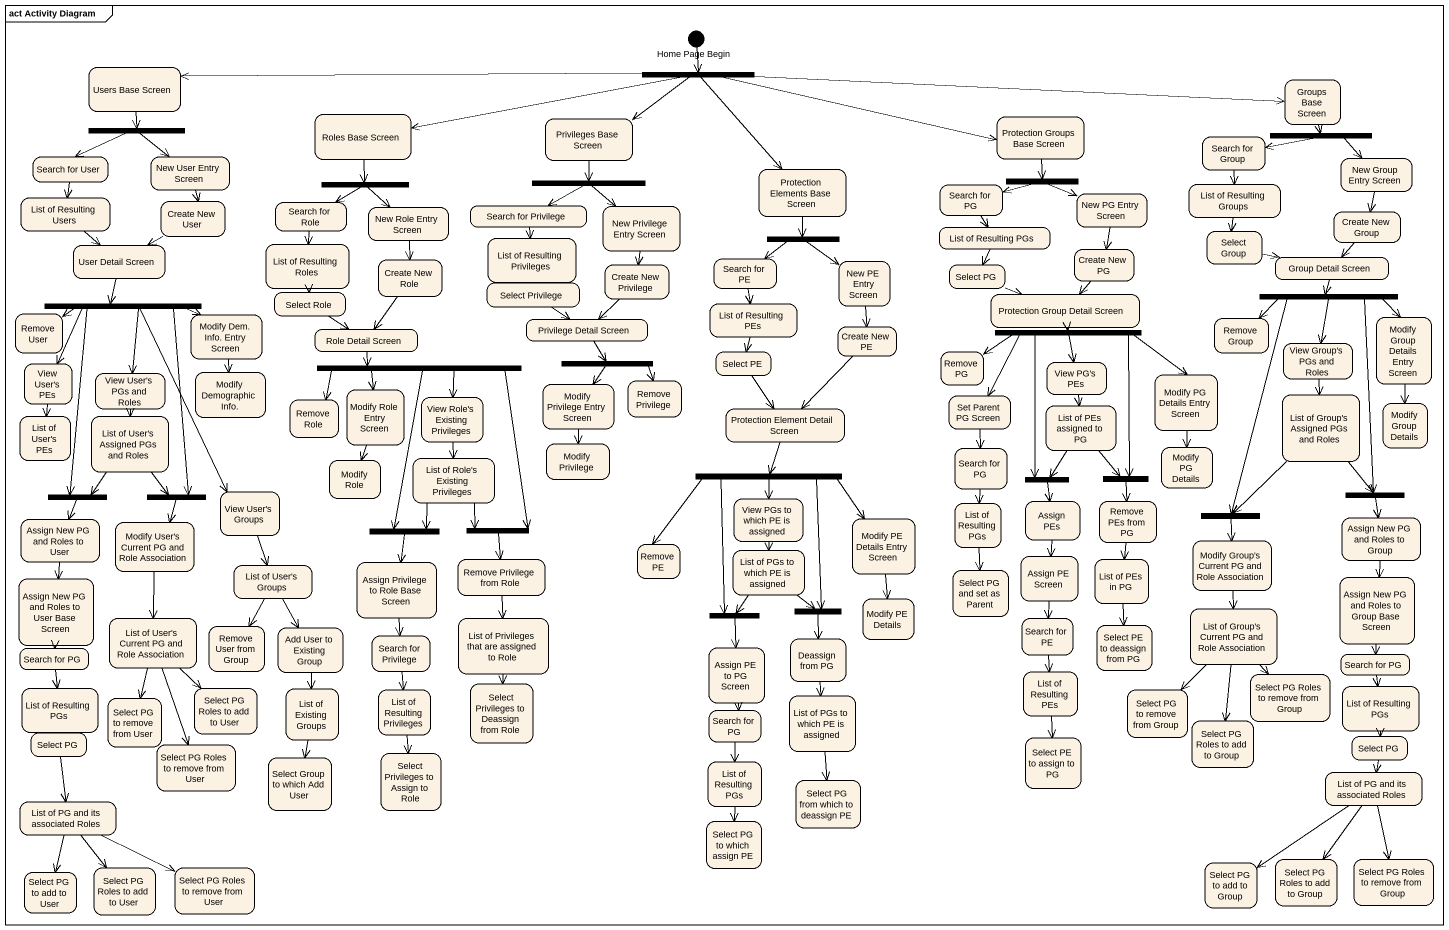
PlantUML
@startuml
mainframe act Activity Diagram
hide empty description
state "Home Page Begin" as Home_Page_Begin <<start>>
state "Users Base Screen" as Users_Base_Screen
state fork1 <<fork>>
state "Groups Base Screen" as Groups_Base_Screen
state "Roles Base Screen" as Roles_Base_Screen
state "Privileges Base Screen" as Privileges_Base_Screen
state "Protection Groups Base Screen" as Protection_Groups_Base
state "Search for User" as Search_for_User
state fork2 <<fork>>
state "New User Entry Screen" as New_User_Entry_Screen
state "Search for Group" as Search_for_Group
state fork3 <<fork>>
state "New Group Entry Screen" as New_Group_Entry_Screen
state "List of Resulting Users" as List_of_Resulting_Users
state fork4 <<fork>>
state fork5 <<fork>>
state "Protection Elements Base Screen" as Protection_Elements_Base
state "Search for PG" as Search_for_PG
state fork6 <<fork>>
state "New PG Entry Screen" as New_PG_Entry_Screen
state "List of Resulting Groups" as List_of_Resulting_Groups
state "Create New User" as Create_New_User
state "Search for Role" as Search_for_Role
state "New Role Entry Screen" as New_Role_Entry_Screen
state "Search for Privilege" as Search_for_Privilege
state "List of Resulting Privileges" as List_of_Resulting_Privileges
state "New Privilege Entry Screen" as New_Privilege_Entry_Screen
state fork7 <<fork>>
state "List of Resulting PGs" as List_of_Resulting_PGs
state "Select Group" as Select_Group
state "Create New Group" as Create_New_Group
state "User Detail Screen" as User_Detail_Screen
state "List of Resulting Roles" as List_of_Resulting_Roles
state "Create New Role" as Create_New_Role
state "Create New Privilege" as Create_New_Privilege
state "Search for PE" as Search_for_PE
state "New PE Entry Screen" as New_PE_Entry_Screen
state "Select PG" as Select_PG
state "Create New PG" as Create_New_PG
state "Group Detail Screen" as Group_Detail_Screen
state "Remove User" as Remove_User
state fork8 <<fork>>
state "Modify Dem. Info. Entry Screen" as Modify_Dem_Info_Entry_Screen
state "Select Role" as Select_Role
state "Select Privilege" as Select_Privilege
state "List of Resulting PEs" as List_of_Resulting_PEs
state "Protection Group Detail Screen" as Protection_Group_Detail
state fork9 <<fork>>
state "Role Detail Screen" as Role_Detail_Screen
state "Privilege Detail Screen" as Privilege_Detail_Screen
state "Select PE" as Select_PE
state "Create New PE" as Create_New_PE
state "Remove PG" as Remove_PG
state fork10 <<fork>>
state "Remove Group" as Remove_Group
state "View Group's PGs and Roles" as View_Group_s_PGs_and_Roles
state "Modify Group Details Entry Screen" as Modify_Group_Details_Entry
state "View User's PEs" as View_User_s_PEs
state "View User's PGs and Roles" as View_User_s_PGs_and_Roles
state "Modify Demographic Info." as Modify_Demographic_Info
state fork11 <<fork>>
state "Modify Role Entry Screen" as Modify_Role_Entry_Screen
state "Modify Privilege Entry Screen" as Modify_Privilege_Entry
state fork12 <<fork>>
state "Remove Privilege" as Remove_Privilege
state "View PG's PEs" as View_PG_s_PEs
state "Modify PG Details Entry Screen" as Modify_PG_Details_Entry
state "List of User's PEs" as List_of_User_s_PEs
state "List of User's Assigned PGs and Roles" as List_of_User_s_Assigned_PGs
state "Remove Role" as Remove_Role
state "View Role's Existing Privileges" as View_Role_s_Existing
state "Protection Element Detail Screen" as Protection_Element_Detail
state "Set Parent PG Screen" as Set_Parent_PG_Screen
state "List of PEs assigned to PG" as List_of_PEs_assigned_to_PG
state "List of Group's Assigned PGs and Roles" as List_of_Group_s_Assigned
state "Modify Group Details" as Modify_Group_Details
state "Modify Role" as Modify_Role
state "List of Role's Existing Privileges" as List_of_Role_s_Existing
state "Modify Privilege" as Modify_Privilege
state "Search for PG" as Search_for_PG_2
state "Modify PG Details" as Modify_PG_Details
state fork13 <<join>>
state fork14 <<join>>
state "View User's Groups" as View_User_s_Groups
state fork15 <<fork>>
state "View PGs to which PE is assigned" as View_PGs_to_which_PE_is
state "List of Resulting PGs" as List_of_Resulting_PGs_2
state "Assign PEs" as Assign_PEs
state fork16 <<join>>
state "Remove PEs from PG" as Remove_PEs_from_PG
state fork17 <<join>>
state fork18 <<join>>
state "Assign New PG and Roles to User" as Assign_New_PG_and_Roles_to
state "Modify User's Current PG and Role Association" as Modify_User_s_Current_PG
state fork19 <<join>>
state fork20 <<join>>
state "Remove PE" as Remove_PE
state "Modify PE Details Entry Screen" as Modify_PE_Details_Entry
state "Modify Group's Current PG and Role Association" as Modify_Group_s_Current_PG
state fork21 <<join>>
state "Assign New PG and Roles to Group" as Assign_New_PG_and_Roles_to_2
state "Assign New PG and Roles to User Base Screen" as Assign_New_PG_and_Roles_to_3
state "List of User's Groups" as List_of_User_s_Groups
state "Assign Privilege to Role Base Screen" as Assign_Privilege_to_Role
state "Remove Privilege from Role" as Remove_Privilege_from_Role
state "List of PGs to which PE is assigned" as List_of_PGs_to_which_PE_is
state "Select PG and set as Parent" as Select_PG_and_set_as_Parent
state "Assign PE Screen" as Assign_PE_Screen
state "List of PEs in PG" as List_of_PEs_in_PG
state "Assign New PG and Roles to Group Base Screen" as Assign_New_PG_and_Roles_to_4
state "List of User's Current PG and Role Association" as List_of_User_s_Current_PG
state "Remove User from Group" as Remove_User_from_Group
state "List of Privileges that are assigned to Role" as List_of_Privileges_that_are
state fork22 <<join>>
state fork23 <<join>>
state "Modify PE Details" as Modify_PE_Details
state "Search for PE" as Search_for_PE_2
state "Select PE to deassign from PG" as Select_PE_to_deassign_from
state "List of Group's Current PG and Role Association" as List_of_Group_s_Current_PG
state "Search for PG" as Search_for_PG_3
state "Add User to Existing Group" as Add_User_to_Existing_Group
state "Search for Privilege" as Search_for_Privilege_2
state "Assign PE to PG Screen" as Assign_PE_to_PG_Screen
state "Deassign from PG" as Deassign_from_PG
state "Search for PG" as Search_for_PG_4
state "List of Resulting PGs" as List_of_Resulting_PGs_3
state "Select PG to remove from User" as Select_PG_to_remove_from
state "Select PG Roles to add to User" as Select_PG_Roles_to_add_to
state "List of Existing Groups" as List_of_Existing_Groups
state "List of Resulting Privileges" as List_of_Resulting_Privileges_2
state "Select Privileges to Deassign from Role" as Select_Privileges_to
state "List of PGs to which PE is assigned" as List_of_PGs_to_which_PE_is_2
state "List of Resulting PEs" as List_of_Resulting_PEs_2
state "Select PG to remove from Group" as Select_PG_to_remove_from_2
state "Select PG Roles to remove from Group" as Select_PG_Roles_to_remove
state "List of Resulting PGs" as List_of_Resulting_PGs_4
state "Select PG" as Select_PG_2
state "Search for PG" as Search_for_PG_5
state "Select PE to assign to PG" as Select_PE_to_assign_to_PG
state "Select PG Roles to add to Group" as Select_PG_Roles_to_add_to_2
state "Select PG" as Select_PG_3
state "Select PG Roles to remove from User" as Select_PG_Roles_to_remove_2
state "Select Group to which Add User" as Select_Group_to_which_Add
state "Select Privileges to Assign to Role" as Select_Privileges_to_Assign
state "List of Resulting PGs" as List_of_Resulting_PGs_5
state "Select PG from which to deassign PE" as Select_PG_from_which_to
state "List of PG and its associated Roles" as List_of_PG_and_its
state "List of PG and its associated Roles" as List_of_PG_and_its_2
state "Select PG to which assign PE" as Select_PG_to_which_assign_PE
state "Select PG to add to User" as Select_PG_to_add_to_User
state "Select PG Roles to add to User" as Select_PG_Roles_to_add_to_3
state "Select PG Roles to remove from User" as Select_PG_Roles_to_remove_3
state "Select PG to add to Group" as Select_PG_to_add_to_Group
state "Select PG Roles to add to Group" as Select_PG_Roles_to_add_to_4
state "Select PG Roles to remove from Group" as Select_PG_Roles_to_remove_4
Home_Page_Begin --> fork1
Users_Base_Screen --> fork2
fork1 -left-> Users_Base_Screen
fork1 -right-> Groups_Base_Screen
fork1 -left-> Roles_Base_Screen
fork1 -left-> Privileges_Base_Screen
fork1 -right-> Protection_Groups_Base
fork1 --> Protection_Elements_Base
Groups_Base_Screen --> fork3
Roles_Base_Screen --> fork4
Privileges_Base_Screen --> fork5
Protection_Groups_Base --> fork6
Search_for_User --> List_of_Resulting_Users
fork2 -left-> Search_for_User
fork2 --> New_User_Entry_Screen
New_User_Entry_Screen --> Create_New_User
Search_for_Group --> List_of_Resulting_Groups
fork3 -left-> Search_for_Group
fork3 --> New_Group_Entry_Screen
New_Group_Entry_Screen --> Create_New_Group
List_of_Resulting_Users --> User_Detail_Screen
fork4 -left-> Search_for_Role
fork4 --> New_Role_Entry_Screen
fork5 -left-> Search_for_Privilege
fork5 --> New_Privilege_Entry_Screen
Protection_Elements_Base --> fork7
Search_for_PG --> List_of_Resulting_PGs
fork6 -left-> Search_for_PG
fork6 -right-> New_PG_Entry_Screen
New_PG_Entry_Screen --> Create_New_PG
List_of_Resulting_Groups --> Select_Group
Create_New_User -left-> User_Detail_Screen
Search_for_Role --> List_of_Resulting_Roles
New_Role_Entry_Screen --> Create_New_Role
Search_for_Privilege --> List_of_Resulting_Privileges
New_Privilege_Entry_Screen --> Create_New_Privilege
fork7 --> Search_for_PE
fork7 --> New_PE_Entry_Screen
List_of_Resulting_PGs --> Select_PG
Select_Group -right-> Group_Detail_Screen
Create_New_Group --> Group_Detail_Screen
User_Detail_Screen --> fork8
List_of_Resulting_Roles --> Select_Role
Create_New_Role --> Role_Detail_Screen
Create_New_Privilege --> Privilege_Detail_Screen
Search_for_PE --> List_of_Resulting_PEs
New_PE_Entry_Screen --> Create_New_PE
Select_PG -right-> Protection_Group_Detail
Create_New_PG --> Protection_Group_Detail
Group_Detail_Screen --> fork9
fork8 -left-> Remove_User
fork8 -right-> Modify_Dem_Info_Entry_Screen
fork8 --> View_User_s_PEs
fork8 --> View_User_s_PGs_and_Roles
fork8 --> fork13
fork8 --> fork14
fork8 --> View_User_s_Groups
Modify_Dem_Info_Entry_Screen --> Modify_Demographic_Info
Select_Role --> Role_Detail_Screen
Select_Privilege --> Privilege_Detail_Screen
List_of_Resulting_PEs --> Select_PE
Protection_Group_Detail --> fork10
fork9 -left-> Remove_Group
fork9 --> View_Group_s_PGs_and_Roles
fork9 --> Modify_Group_Details_Entry
fork9 --> fork18
fork9 --> fork21
Role_Detail_Screen -right-> fork11
Privilege_Detail_Screen --> fork12
Select_PE --> Protection_Element_Detail
Create_New_PE --> Protection_Element_Detail
fork10 -left-> Remove_PG
fork10 --> View_PG_s_PEs
fork10 -right-> Modify_PG_Details_Entry
fork10 --> Set_Parent_PG_Screen
fork10 --> fork16
fork10 --> fork17
View_Group_s_PGs_and_Roles --> List_of_Group_s_Assigned
Modify_Group_Details_Entry --> Modify_Group_Details
View_User_s_PEs --> List_of_User_s_PEs
View_User_s_PGs_and_Roles --> List_of_User_s_Assigned_PGs
fork11 --> Modify_Role_Entry_Screen
fork11 -left-> Remove_Role
fork11 --> View_Role_s_Existing
fork11 --> fork19
fork11 --> fork20
Modify_Role_Entry_Screen --> Modify_Role
Modify_Privilege_Entry --> Modify_Privilege
fork12 --> Modify_Privilege_Entry
fork12 --> Remove_Privilege
View_PG_s_PEs --> List_of_PEs_assigned_to_PG
Modify_PG_Details_Entry --> Modify_PG_Details
List_of_User_s_Assigned_PGs --> fork13
List_of_User_s_Assigned_PGs --> fork14
View_Role_s_Existing --> List_of_Role_s_Existing
Protection_Element_Detail --> fork15
Set_Parent_PG_Screen --> Search_for_PG_2
List_of_PEs_assigned_to_PG --> fork16
List_of_PEs_assigned_to_PG --> fork17
List_of_Group_s_Assigned --> fork18
List_of_Group_s_Assigned --> fork21
List_of_Role_s_Existing --> fork19
List_of_Role_s_Existing --> fork20
Search_for_PG_2 --> List_of_Resulting_PGs_2
fork13 --> Assign_New_PG_and_Roles_to
fork14 --> Modify_User_s_Current_PG
View_User_s_Groups --> List_of_User_s_Groups
fork15 --> View_PGs_to_which_PE_is
fork15 --> Remove_PE
fork15 --> Modify_PE_Details_Entry
fork15 --> fork22
fork15 --> fork23
View_PGs_to_which_PE_is --> List_of_PGs_to_which_PE_is
List_of_Resulting_PGs_2 --> Select_PG_and_set_as_Parent
Assign_PEs --> Assign_PE_Screen
fork16 --> Assign_PEs
Remove_PEs_from_PG --> List_of_PEs_in_PG
fork17 --> Remove_PEs_from_PG
fork18 --> Assign_New_PG_and_Roles_to_2
Assign_New_PG_and_Roles_to --> Assign_New_PG_and_Roles_to_3
Modify_User_s_Current_PG --> List_of_User_s_Current_PG
fork19 --> Assign_Privilege_to_Role
fork20 --> Remove_Privilege_from_Role
Modify_PE_Details_Entry --> Modify_PE_Details
Modify_Group_s_Current_PG --> List_of_Group_s_Current_PG
fork21 --> Modify_Group_s_Current_PG
Assign_New_PG_and_Roles_to_2 --> Assign_New_PG_and_Roles_to_4
Assign_New_PG_and_Roles_to_3 --> Search_for_PG_3
List_of_User_s_Groups --> Remove_User_from_Group
List_of_User_s_Groups --> Add_User_to_Existing_Group
Assign_Privilege_to_Role --> Search_for_Privilege_2
Remove_Privilege_from_Role --> List_of_Privileges_that_are
List_of_PGs_to_which_PE_is --> fork22
List_of_PGs_to_which_PE_is --> fork23
Assign_PE_Screen --> Search_for_PE_2
List_of_PEs_in_PG --> Select_PE_to_deassign_from
Assign_New_PG_and_Roles_to_4 --> Search_for_PG_4
List_of_User_s_Current_PG --> Select_PG_to_remove_from
List_of_User_s_Current_PG --> Select_PG_Roles_to_add_to
List_of_User_s_Current_PG --> Select_PG_Roles_to_remove_2
List_of_Privileges_that_are --> Select_Privileges_to
fork22 --> Assign_PE_to_PG_Screen
fork23 --> Deassign_from_PG
Search_for_PE_2 --> List_of_Resulting_PEs_2
List_of_Group_s_Current_PG --> Select_PG_to_remove_from_2
List_of_Group_s_Current_PG --> Select_PG_Roles_to_remove
List_of_Group_s_Current_PG --> Select_PG_Roles_to_add_to_2
Search_for_PG_3 --> List_of_Resulting_PGs_3
Add_User_to_Existing_Group --> List_of_Existing_Groups
Search_for_Privilege_2 --> List_of_Resulting_Privileges_2
Assign_PE_to_PG_Screen --> Search_for_PG_5
Deassign_from_PG --> List_of_PGs_to_which_PE_is_2
Search_for_PG_4 --> List_of_Resulting_PGs_4
List_of_Existing_Groups --> Select_Group_to_which_Add
List_of_Resulting_Privileges_2 --> Select_Privileges_to_Assign
List_of_PGs_to_which_PE_is_2 --> Select_PG_from_which_to
List_of_Resulting_PEs_2 --> Select_PE_to_assign_to_PG
List_of_Resulting_PGs_4 --> Select_PG_3
Select_PG_2 --> List_of_PG_and_its_2
Search_for_PG_5 --> List_of_Resulting_PGs_5
Select_PG_3 --> List_of_PG_and_its
List_of_Resulting_PGs_5 --> Select_PG_to_which_assign_PE
List_of_PG_and_its --> Select_PG_to_add_to_Group
List_of_PG_and_its --> Select_PG_Roles_to_add_to_4
List_of_PG_and_its --> Select_PG_Roles_to_remove_4
List_of_PG_and_its_2 --> Select_PG_to_add_to_User
List_of_PG_and_its_2 --> Select_PG_Roles_to_add_to_3
List_of_PG_and_its_2 -right-> Select_PG_Roles_to_remove_3
@enduml
